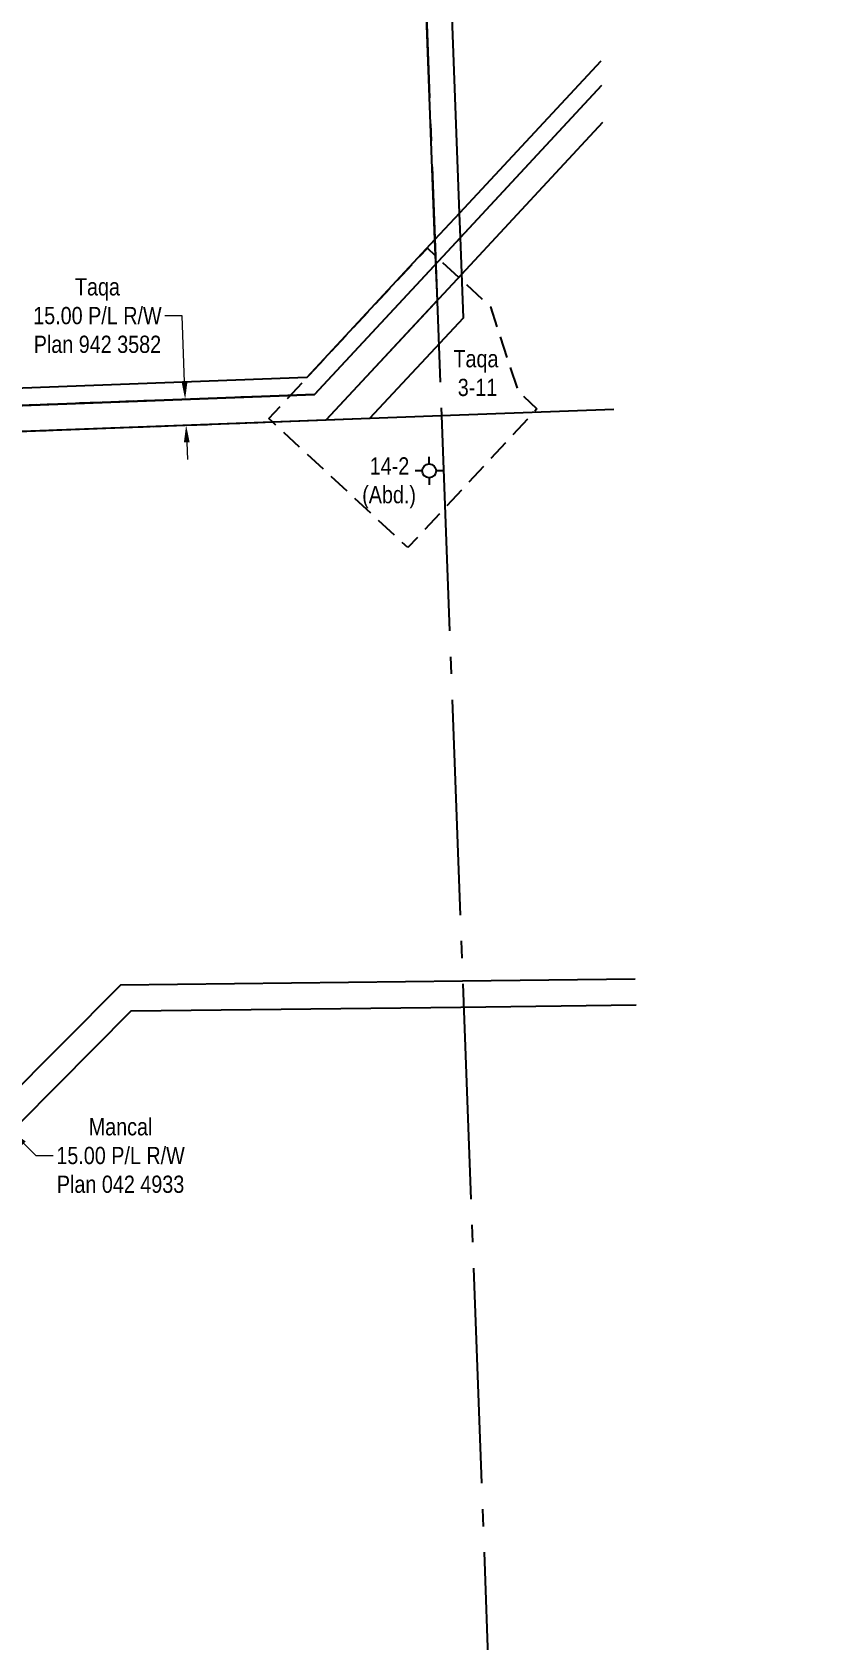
# Model space of a CAD drawing. Extents: x 665644 to 688844, y 5825051 to 5844826.
# Drawn here: x 680894 to 681358, y 5829978 to 5830911 of the extents above; entities that cross this region are included whole.
import ezdxf

# ---------------------------------------------------------------- set-up
doc = ezdxf.new("R2010")
doc.units = 0
doc.header["$LTSCALE"] = 5
doc.header["$PDSIZE"] = 0.5
doc.linetypes.add('foc-ACCESSROAD', pattern=[3.75, 2.5, -1.25])
doc.linetypes.add('foc-QUARTERLINE', pattern=[33, 25, -3, 2, -3])
doc.layers.get('Defpoints').update_dxf_attribs({"color": 9})
for name, color, linetype in [('AS-ROADS', 254, 'Continuous'), ('F-AR', 190, 'foc-ACCESSROAD'), ('F-RW', 190, 'Continuous'), ('F-WS', 190, 'foc-ACCESSROAD'), ('F-WS-S', 190, 'Continuous'), ('L-QSEC', 8, 'foc-QUARTERLINE'), ('L-SEC', 7, 'Continuous')]:
    doc.layers.add(name, color=color, linetype=linetype)
doc.layers.add('F-RW-T', color=190, linetype='Continuous', lineweight=9)
doc.layers.add('F-WS-T', color=190, linetype='Continuous', lineweight=9)
doc.styles.add('175L', font='ARIALN.TTF', dxfattribs={"height": 20})
doc.styles.add('80CG', font='ARIALN.TTF', dxfattribs={"height": 10})
doc.dimstyles.new('Compass 5 000', dxfattribs={"dimscale": 5, "dimtxt": 9, "dimasz": 2, "dimexe": 0.2, "dimexo": 0.0625, "dimgap": 0.5, "dimtad": 0, "dimtih": 1, "dimtoh": 1, "dimzin": 0, "dimdsep": 46, "dimtxsty": '80CG', "dimcen": 0.1, "dimse1": 1, "dimse2": 1, "dimclrd": 256, "dimclrt": 256, "dimaunit": 1, "dimadec": 4, "dimazin": 0, "dimtfac": 0.06, "dimtofl": 0, "dimtmove": 0, "dimatfit": 1, "dimfxl": 0.2, "dimtolj": 1, "dimtzin": 0, "dimlwd": -1, "dimarcsym": 0})

# ---------------------------------------------------------------- blocks, each defined once
blk = doc.blocks.new('*D2107')
at = {"layer": 'Defpoints', "color": 0, "transparency": 16777216}
for p in [(680874.83, 5830286.92), (680882.3, 5830273.14), (680885.48, 5830276.34)]:
    blk.add_point(p, dxfattribs=at)
at = {"layer": 'F-RW-T', "transparency": 16777216}
for p, q in [((680864.56, 5830290.77), (680857.46, 5830297.81)), ((680889.39, 5830266.09), (680896.49, 5830259.04)), ((680896.49, 5830259.04), (680906.49, 5830259.04))]:
    blk.add_line(p, q, dxfattribs=at)
for points in [[(680865.73, 5830291.95), (680863.38, 5830289.58), (680871.65, 5830283.72)], [(680890.57, 5830267.27), (680888.22, 5830264.91), (680882.3, 5830273.14)]]:
    blk.add_solid(points, dxfattribs=at)
at = {"layer": 'F-RW-T', "transparency": 16777216, "insert": (680945.57, 5830259.04), "char_height": 10, "attachment_point": 5, "style": '80CG'}
blk.add_mtext('\\A1;Mancal\\P15.00 P/L R/W\\PPlan 042 4933', dxfattribs=at)
blk = doc.blocks.new('*D2110')
at = {"layer": 'Defpoints', "color": 0, "transparency": 16777216}
for p in [(680970.49, 5830697.42), (680983.04, 5830697.88), (680971.04, 5830682.47)]:
    blk.add_point(p, dxfattribs=at)
at = {"layer": 'F-RW-T', "transparency": 16777216}
for p, q in [((680981.24, 5830746.44), (680971.24, 5830746.44)), ((680982.67, 5830707.88), (680981.24, 5830746.44)), ((680983.97, 5830672.94), (680984.34, 5830662.95))]:
    blk.add_line(p, q, dxfattribs=at)
for points in [[(680984.34, 5830707.94), (680981.01, 5830707.82), (680983.04, 5830697.88)], [(680985.64, 5830673), (680982.31, 5830672.88), (680983.6, 5830682.94)]]:
    blk.add_solid(points, dxfattribs=at)
at = {"layer": 'F-RW-T', "transparency": 16777216, "insert": (680932.15, 5830746.44), "char_height": 10, "attachment_point": 5, "style": '80CG'}
blk.add_mtext('\\A1;Taqa\\P15.00 P/L R/W\\PPlan 942 3582', dxfattribs=at)
blk = doc.blocks.new('GABD')
for p, q in [((-0.81, 0), (-1.62, 0)), ((0, 0.81), (0, 1.62)), ((1.62, 0), (0.81, 0)), ((0, -0.81), (0, -1.62))]:
    blk.add_line(p, q)
blk.add_circle((0, 0), 0.8)

msp = doc.modelspace()

# ---------------------------------------------------------------- hatches: boundary and pattern name
at = {"layer": 'AS-ROADS'}
h = msp.add_hatch(color=256, dxfattribs=at)
h.dxf.hatch_style = 1
h.paths.add_polyline_path([(682678.285, 5832378.284), (682679.237, 5832371.44), (682678.476, 5832368.778), (682676.859, 5832365.926), (682687.322, 5832365.831), (682684.183, 5832370.964), (682682.661, 5832374.577), (682682.566, 5832377.333), (682682.566, 5832379.045)], flags=16)
h.paths.add_polyline_path([(681464.565, 5832333.37), (681471.954, 5832333.222), (681472.545, 5832327.019), (681474.319, 5832324.36), (681475.206, 5832323.326), (681461.314, 5832321.997), (681462.939, 5832325.394), (681463.974, 5832328.2), (681464.252, 5832330.272), (681464.542, 5832331.722)], flags=16)
h.paths.add_polyline_path([(681048.14, 5832317.983), (681052.253, 5832311.083), (681052.694, 5832307.12), (681062.388, 5832306.826), (681060.185, 5832312.404), (681056.954, 5832317.249), (681056.66, 5832320.038)], flags=16)
edge = h.paths.add_edge_path()
edge.add_line((683515.178, 5832287.041), (683508.934, 5832397.566))
edge.add_line((677284.424, 5825051.076), (677268.886, 5825051.076))

# ---------------------------------------------------------------- linework, layer by layer
at = {"layer": 'F-AR', "flags": 128}
for points in [[(681033.763, 5830684.762), (681031.645, 5830686.73), (681044.118, 5830700.158), (680308.496, 5830672.784)], [(680309.054, 5830657.797), (681033.762, 5830684.764)]]:
    msp.add_lwpolyline(points, dxfattribs=at)
at = {"layer": 'F-RW', "flags": 128}
msp.add_lwpolyline([(681090.244, 5830686.904), (681144.421, 5830745.192), (681142.68, 5830791.879), (681142.155, 5830805.932), (681118.642, 5831436.227), (681130.332, 5831480.464), (681115.834, 5831484.294), (681103.573, 5831437.902), (681127.728, 5830790.409), (681129.234, 5830755.284), (681064.787, 5830685.947)], close=True, dxfattribs=at)
for points in [[(681224.081, 5830894.085), (681142.155, 5830805.932), (681127.728, 5830790.409), (681053.564, 5830710.536), (680533.56, 5830691.003), (680508.139, 5830690.048), (680328.261, 5830683.474), (680328.386, 5830678.479)], [(681224.609, 5830879.988), (681142.68, 5830791.879), (681058.023, 5830700.7), (680508.513, 5830680.058), (680508.325, 5830685.053), (680328.386, 5830678.479), (680329.152, 5830658.525), (680676.312, 5830671.356), (681064.787, 5830685.947), (681143.472, 5830770.606), (681225.404, 5830858.771)], [(680328.386, 5830678.479), (680508.325, 5830685.053), (680508.513, 5830680.058), (681058.023, 5830700.7), (681142.68, 5830791.879), (681224.609, 5830879.988)], [(681244.007, 5830361.44), (681143.996, 5830360.21), (680945.503, 5830358.031), (680706.577, 5830117.617), (680675.537, 5830086.323), (680686.173, 5830075.754), (680739.906, 5830129.822), (680843.775, 5830234.364), (680951.805, 5830343.104), (681142.855, 5830345.197), (681244.568, 5830346.448)]]:
    msp.add_lwpolyline(points, dxfattribs=at)
at = {"layer": 'F-WS', "flags": 128}
msp.add_lwpolyline([(681033.762, 5830684.764), (681031.645, 5830686.73), (681123.514, 5830785.627), (681160.143, 5830751.602), (681176.096, 5830702.663), (681187.085, 5830692.455), (681112.229, 5830611.873), (681033.763, 5830684.762)], dxfattribs=at)
at = {"layer": 'L-QSEC', "flags": 128}
for points in [[(681101.541, 5831492.404), (681131.725, 5830688.462)], [(681131.725, 5830688.462), (681160.655, 5829914.565)]]:
    msp.add_lwpolyline(points, dxfattribs=at)
at = {"layer": 'L-SEC', "flags": 128}
for points in [[(681131.725, 5830688.462), (681231.642, 5830692.213)], [(680329.152, 5830658.525), (681131.725, 5830688.462)]]:
    msp.add_lwpolyline(points, dxfattribs=at)

# ---------------------------------------------------------------- block references
at = {"layer": 'F-WS-S', "xscale": 4.99938, "yscale": 4.99938, "zscale": 4.99938}
msp.add_blockref('GABD', (681124.585, 5830656.377), dxfattribs=at)

# ---------------------------------------------------------------- texts
at = {"layer": 'F-WS-T', "char_height": 9.99876, "attachment_point": 1, "style": '175L'}
for s, insert in [('\\pi8.6731;Taqa\\P\\pi11.159;3-11', (681129.988, 5830726.484)), ('\\pi10.787;14-2\\P\\pi6.4291;(Abd.)', (681079.303, 5830664.257))]:
    msp.add_mtext_dynamic_manual_height_columns(s, width=42.66358, gutter_width=100, heights=[0], dxfattribs=dict(at, insert=insert))

# ---------------------------------------------------------------- dimensions: what is measured, and where the dimension line sits
at = {"layer": 'F-RW-T'}
dim = msp.add_linear_dim(base=(680983.042, 5830697.885), p1=(680971.045, 5830682.468), p2=(680970.488, 5830697.418), angle=92.131052, text='Taqa\\P15.00 P/L R/W\\PPlan 942 3582', dimstyle='Compass 5 000', dxfattribs=at)
dim.commit()
dim.dimension.update_dxf_attribs({"geometry": '*D2110', "text_midpoint": (680932.15, 5830746.439), "dimtype": 161})
dim = msp.add_aligned_dim(p1=(680874.828, 5830286.916), p2=(680885.475, 5830276.338), distance=-4.508, text='Mancal\\P15.00 P/L R/W\\PPlan 042 4933', dimstyle='Compass 5 000', dxfattribs=at)
dim.commit()
dim.dimension.update_dxf_attribs({"geometry": '*D2107', "text_midpoint": (680945.572, 5830259.044)})

doc.saveas('drawing.dxf')
